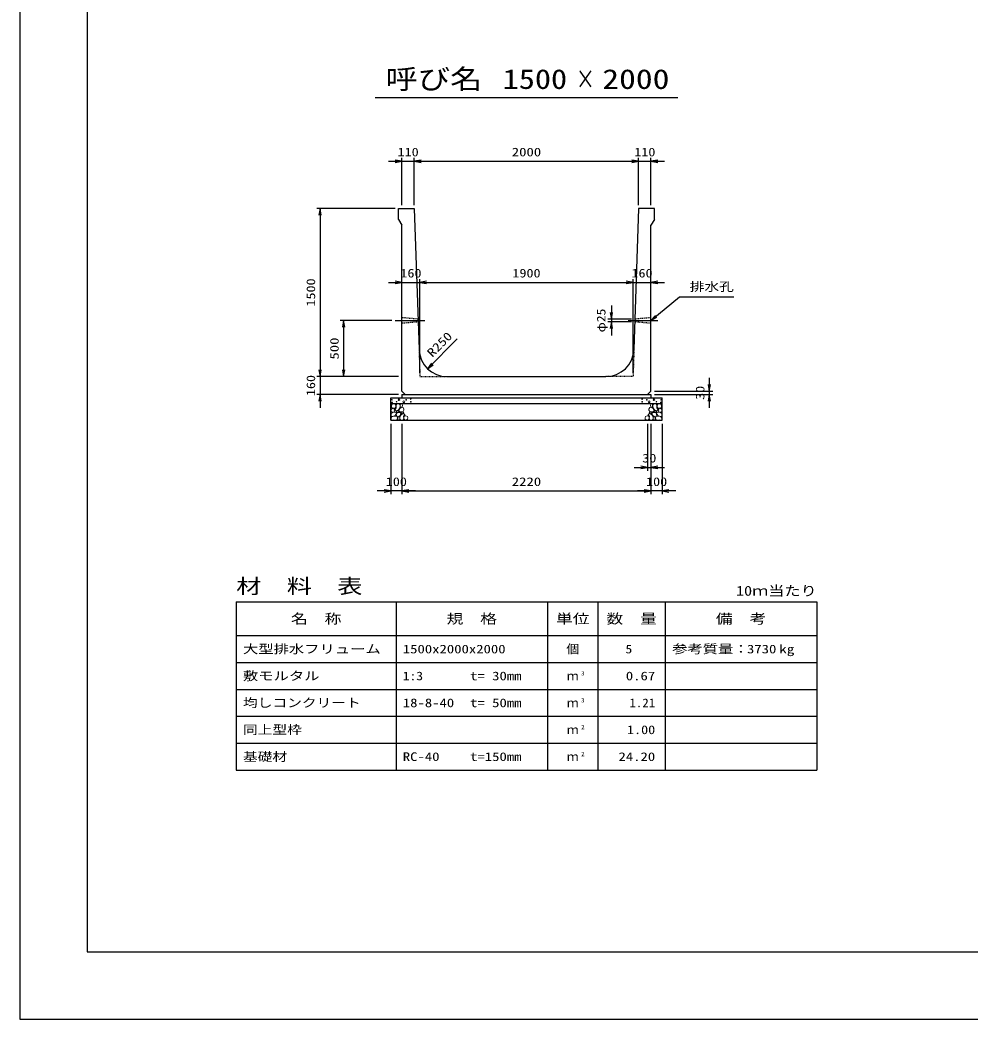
# Model space of a CAD drawing. Units: millimetres at full size. Extents: x 0 to 25230, y 0 to 17820.
# Drawn here: x 0 to 8469, y 0 to 8910 of the extents above; entities that cross this region are included whole.
import ezdxf
from ezdxf.enums import TextEntityAlignment as Align

# ---------------------------------------------------------------- set-up
doc = ezdxf.new("R2010")
doc.units = ezdxf.units.MM
doc.linetypes.add('CHAIN', pattern=[18.5, 12, -1.5, 3.5, -1.5])
doc.linetypes.add('DASHED_SPACED', pattern=[12, 6, -6])
for name, color, linetype, lineweight in [('0_2', 7, 'Continuous', 25), ('D-BMK', 2, 'CHAIN', 25), ('D-DCR-HCHn', 4, 'Continuous', 9), ('D-MTR-FRAM', 7, 'Continuous', 25), ('D-MTR-LINE', 7, 'Continuous', 25), ('D-STR-DIM', 7, 'Continuous', 25), ('D-STR-STRn', 1, 'Continuous', 25), ('D-TTL', 2, 'Continuous', 25), ('D-TTL-TXT', 7, 'Continuous', 25)]:
    doc.layers.add(name, color=color, linetype=linetype, lineweight=lineweight)
doc.layers.add('D-MTR', color=7, linetype='Continuous')
doc.layers.add('D-MTR-TXT', color=7, linetype='Continuous')
doc.styles.add('ＭＳ ゴシック', font='')
doc.styles.get('ＭＳ ゴシック').set_extended_font_data('MS Gothic')

# ---------------------------------------------------------------- blocks, each defined once
blk = doc.blocks.new('open_arrow')
at = {"color": 0, "linetype": 'Continuous', "lineweight": -2}
blk.add_lwpolyline([(7.5, 1.25), (0, 0), (7.5, -1.25)], dxfattribs=at)

msp = doc.modelspace()

# ---------------------------------------------------------------- linework, layer by layer
at = {"layer": '0_2'}
for p, q in [((3315, 6229.663), (2855, 6229.663)), ((2885, 6229.663), (2885, 5729.663)), ((3375, 5729.663), (2855, 5729.663))]:
    msp.add_line(p, q, dxfattribs=at)
at = {"layer": 'D-BMK'}
for p, q in [((3345, 6229.663), (3608.333, 6229.663)), ((5421.667, 6229.663), (5685, 6229.663))]:
    msp.add_line(p, q, dxfattribs=at)
at = {"layer": 'D-DCR-HCHn'}
for points in [[(3310.46, 5440.018), (3305.26, 5424.416), (3312.194, 5414.015), (3329.53, 5412.281), (3341.366, 5417.362), (3336.464, 5429.617), (3339.932, 5436.551), (3332.997, 5443.486), (3322.596, 5446.953)], [(3343.399, 5483.358), (3327.796, 5486.825), (3313.928, 5479.891), (3312.194, 5464.289), (3315.661, 5452.154), (3332.997, 5446.953), (3345.132, 5446.953), (3350.333, 5455.621), (3350.333, 5474.69)], [(3357.267, 5485.092), (3352.067, 5469.49), (3353.8, 5452.154), (3341.665, 5433.084), (3357.267, 5424.416), (3374.603, 5433.084), (3385.005, 5446.953), (3388.472, 5469.49), (3385.005, 5481.625), (3374.603, 5486.825)], [(3386.739, 5443.486), (3378.071, 5422.683), (3385.005, 5414.015), (3405.808, 5414.015), (3414.476, 5417.482), (3423.144, 5429.617), (3423.144, 5440.018), (3414.476, 5453.887), (3404.074, 5455.621)], [(3390.206, 5481.625), (3390.206, 5460.822), (3398.874, 5455.621), (3407.542, 5460.822), (3409.275, 5472.957), (3407.542, 5483.358), (3395.407, 5486.825)], [(5643.261, 5443.486), (5651.929, 5422.683), (5644.995, 5414.015), (5624.192, 5414.015), (5615.524, 5417.482), (5606.856, 5429.617), (5606.856, 5440.018), (5615.524, 5453.887), (5625.926, 5455.621)], [(5639.794, 5481.625), (5639.794, 5460.822), (5631.126, 5455.621), (5622.458, 5460.822), (5620.725, 5472.957), (5622.458, 5483.358), (5634.593, 5486.825)], [(5672.733, 5485.092), (5677.933, 5469.49), (5676.2, 5452.154), (5688.335, 5433.084), (5672.733, 5424.416), (5655.397, 5433.084), (5644.995, 5446.953), (5641.528, 5469.49), (5644.995, 5481.625), (5655.397, 5486.825)], [(5686.601, 5483.358), (5702.204, 5486.825), (5716.072, 5479.891), (5717.806, 5464.289), (5714.339, 5452.154), (5697.003, 5446.953), (5684.868, 5446.953), (5679.667, 5455.621), (5679.667, 5474.69)], [(5719.54, 5440.018), (5724.74, 5424.416), (5717.806, 5414.015), (5700.47, 5412.281), (5688.634, 5417.362), (5693.536, 5429.617), (5690.068, 5436.551), (5697.003, 5443.486), (5707.404, 5446.953)], [(3343.366, 5382.419), (3356.208, 5401.681), (3354.603, 5406.497), (3336.946, 5411.312), (3320.894, 5409.707), (3309.658, 5400.076), (3308.052, 5388.84), (3309.658, 5377.604), (3322.499, 5374.393)], [(3349.787, 5342.29), (3361.023, 5347.105), (3364.234, 5363.157), (3357.813, 5374.393), (3346.577, 5377.604), (3332.13, 5375.999), (3316.078, 5369.578), (3308.052, 5359.947), (3308.052, 5348.711), (3312.868, 5342.29), (3332.13, 5343.895)], [(3360.735, 5424.416), (3352.067, 5417.482), (3355.534, 5412.281), (3367.669, 5412.281), (3372.87, 5414.015), (3376.337, 5420.949), (3371.136, 5426.15)], [(3388.311, 5382.419), (3396.337, 5401.681), (3389.916, 5409.707), (3370.654, 5409.707), (3362.628, 5406.497), (3354.603, 5395.261), (3354.603, 5385.63), (3362.628, 5372.788), (3372.259, 5371.183)], [(3385.101, 5347.105), (3385.101, 5366.367), (3377.075, 5371.183), (3369.049, 5366.367), (3367.444, 5355.131), (3369.049, 5345.5), (3380.285, 5342.29)], [(3415.599, 5343.895), (3420.415, 5358.342), (3418.81, 5374.393), (3430.046, 5392.05), (3415.599, 5400.076), (3399.548, 5392.05), (3389.916, 5379.209), (3386.706, 5358.342), (3389.916, 5347.105), (3399.548, 5342.29)], [(3412.389, 5400.076), (3420.415, 5406.497), (3417.204, 5411.312), (3405.968, 5411.312), (3401.153, 5409.707), (3397.942, 5403.287), (3402.758, 5398.471)], [(3428.441, 5345.5), (3442.887, 5342.29), (3455.729, 5348.711), (3457.334, 5363.157), (3454.124, 5374.393), (3438.072, 5379.209), (3426.836, 5379.209), (3422.02, 5371.183), (3422.02, 5353.526)], [(5601.559, 5345.5), (5587.113, 5342.29), (5574.271, 5348.711), (5572.666, 5363.157), (5575.876, 5374.393), (5591.928, 5379.209), (5603.164, 5379.209), (5607.98, 5371.183), (5607.98, 5353.526)], [(5614.401, 5343.895), (5609.585, 5358.342), (5611.19, 5374.393), (5599.954, 5392.05), (5614.401, 5400.076), (5630.452, 5392.05), (5640.084, 5379.209), (5643.294, 5358.342), (5640.084, 5347.105), (5630.452, 5342.29)], [(5617.611, 5400.076), (5609.585, 5406.497), (5612.796, 5411.312), (5624.032, 5411.312), (5628.847, 5409.707), (5632.058, 5403.287), (5627.242, 5398.471)], [(5641.689, 5382.419), (5633.663, 5401.681), (5640.084, 5409.707), (5659.346, 5409.707), (5667.372, 5406.497), (5675.397, 5395.261), (5675.397, 5385.63), (5667.372, 5372.788), (5657.741, 5371.183)], [(5644.899, 5347.105), (5644.899, 5366.367), (5652.925, 5371.183), (5660.951, 5366.367), (5662.556, 5355.131), (5660.951, 5345.5), (5649.715, 5342.29)], [(5669.265, 5424.416), (5677.933, 5417.482), (5674.466, 5412.281), (5662.331, 5412.281), (5657.13, 5414.015), (5653.663, 5420.949), (5658.864, 5426.15)], [(5680.213, 5342.29), (5668.977, 5347.105), (5665.766, 5363.157), (5672.187, 5374.393), (5683.423, 5377.604), (5697.87, 5375.999), (5713.922, 5369.578), (5721.948, 5359.947), (5721.948, 5348.711), (5717.132, 5342.29), (5697.87, 5343.895)], [(5686.634, 5382.419), (5673.792, 5401.681), (5675.397, 5406.497), (5693.054, 5411.312), (5709.106, 5409.707), (5720.342, 5400.076), (5721.948, 5388.84), (5720.342, 5377.604), (5707.501, 5374.393)]]:
    msp.add_lwpolyline(points, close=True, dxfattribs=at)
for centre, radius in [((3315.727, 5523.618), 3), ((3378.336, 5523.618), 7.5), ((3442.708, 5522.827), 3), ((3483.131, 5529.669), 3), ((5546.869, 5529.669), 3), ((5587.292, 5522.827), 3), ((5651.664, 5523.618), 7.5), ((5714.273, 5523.618), 3), ((3316.869, 5498.573), 3), ((3357.292, 5505.414), 3), ((3421.664, 5504.623), 7.5), ((3484.273, 5504.623), 3), ((5545.727, 5504.623), 3), ((5608.336, 5504.623), 7.5), ((5672.708, 5505.414), 3), ((5713.131, 5498.573), 3)]:
    msp.add_circle(centre, radius, dxfattribs=at)
at = {"layer": 'D-MTR-FRAM'}
for p, q in [((1927.5, 3719.663), (7102.5, 3719.663)), ((1927.5, 3719.663), (1927.5, 2219.663)), ((7102.5, 3719.663), (7102.5, 2219.663)), ((1927.5, 2219.663), (7102.5, 2219.663))]:
    msp.add_line(p, q, dxfattribs=at)
at = {"layer": 'D-MTR-LINE'}
for p, q in [((3352.5, 3719.663), (3352.5, 2219.663)), ((4702.5, 3719.663), (4702.5, 2219.663)), ((5152.5, 3719.663), (5152.5, 2219.663)), ((5752.5, 3719.663), (5752.5, 2219.663)), ((1927.5, 3419.663), (7102.5, 3419.663)), ((1927.5, 3179.663), (7102.5, 3179.663)), ((1927.5, 2939.663), (7102.5, 2939.663)), ((1927.5, 2699.663), (7102.5, 2699.663)), ((1927.5, 2459.663), (7102.5, 2459.663))]:
    msp.add_line(p, q, dxfattribs=at)
at = {"layer": 'D-STR-DIM'}
for p, q in [((3405, 7259.663), (3405, 7679.663)), ((3515, 7259.663), (3515, 7679.663)), ((3515, 7259.663), (3515, 7679.663)), ((5515, 7259.663), (5515, 7679.663)), ((5515, 7259.663), (5515, 7679.663)), ((5625, 7259.663), (5625, 7679.663)), ((3285, 7649.663), (3635, 7649.663)), ((3515, 7649.663), (5515, 7649.663)), ((5395, 7649.663), (5745, 7649.663)), ((3345, 7229.663), (2645, 7229.663)), ((2675, 7229.663), (2675, 5729.663)), ((3565, 5759.663), (3565, 6599.663)), ((3565, 5759.663), (3565, 6599.663)), ((5465, 5759.663), (5465, 6599.663)), ((5465, 5759.663), (5465, 6599.663)), ((3285, 6569.663), (3685, 6569.663)), ((3565, 6569.663), (5465, 6569.663)), ((5345, 6569.663), (5745, 6569.663)), ((5271.667, 6362.163), (5271.667, 6097.163)), ((5452.083, 6242.163), (5241.667, 6242.163)), ((5451.25, 6217.163), (5241.667, 6217.163)), ((3632.998, 5799.965), (3898.163, 6065.131)), ((2675, 5849.663), (2675, 5449.663)), ((3375, 5729.663), (2645, 5729.663)), ((3375, 5729.663), (2645, 5729.663)), ((6145, 5719.663), (6145, 5449.663)), ((3375, 5569.663), (2645, 5569.663)), ((5655, 5599.663), (6175, 5599.663)), ((5655, 5569.663), (6175, 5569.663)), ((3305, 5309.663), (3305, 4679.663)), ((3405, 5309.663), (3405, 4679.663)), ((3405, 5309.663), (3405, 4679.663)), ((5595, 5309.663), (5595, 4889.663)), ((5625, 5309.663), (5625, 4679.663)), ((5625, 5309.663), (5625, 4679.663)), ((5625, 5309.663), (5625, 4889.663)), ((5725, 5309.663), (5725, 4679.663)), ((5475, 4919.663), (5745, 4919.663)), ((3525, 4709.663), (3185, 4709.663)), ((3405, 4709.663), (5625, 4709.663)), ((5845, 4709.663), (5505, 4709.663))]:
    msp.add_line(p, q, dxfattribs=at)
msp.add_lwpolyline([(5625, 6229.663), (5880, 6439.663), (5940, 6439.663), (6364.416, 6439.663)], dxfattribs=at)
at = {"layer": 'D-STR-STRn'}
for p, q in [((3375, 7229.663), (3515, 7229.663)), ((3375, 7129.663), (3375, 7229.663)), ((3515, 7229.663), (3556.944, 5971.334)), ((5515, 7229.663), (5473.056, 5971.334)), ((5655, 7229.663), (5515, 7229.663)), ((5655, 7129.663), (5655, 7229.663)), ((3375, 7129.663), (3405, 7079.663)), ((5655, 7129.663), (5625, 7079.663)), ((3405, 5599.663), (3405, 7079.663)), ((5625, 5599.663), (5625, 7079.663)), ((3806.806, 5729.663), (5223.194, 5729.663)), ((3305, 5339.663), (3305, 5539.663)), ((3305, 5539.663), (5725, 5539.663)), ((3405, 5599.663), (3435, 5569.663)), ((3405, 5569.663), (5625, 5569.663)), ((3405, 5569.663), (3405, 5539.663)), ((5625, 5599.663), (5595, 5569.663)), ((5625, 5569.663), (5625, 5539.663)), ((5725, 5339.663), (5725, 5539.663)), ((3305, 5489.663), (5725, 5489.663)), ((3305, 5339.663), (5725, 5339.663))]:
    msp.add_line(p, q, dxfattribs=at)
at = {"layer": 'D-STR-STRn', "color": 2, "linetype": 'DASHED_SPACED'}
for p, q in [((3547.917, 6242.163), (3405, 6254.663)), ((5625, 6254.663), (5482.083, 6242.163)), ((3548.75, 6217.163), (3405, 6204.663)), ((5625, 6204.663), (5481.25, 6217.163)), ((3556.944, 5971.334), (3565, 5729.663)), ((5473.056, 5971.334), (5465, 5729.663)), ((3565, 5729.663), (3806.806, 5729.663)), ((5465, 5729.663), (5223.194, 5729.663))]:
    msp.add_line(p, q, dxfattribs=at)
at = {"layer": 'D-STR-STRn'}
for centre, start, end in [((3806.806, 5979.663), 181.90915, 270), ((5223.194, 5979.663), 270, 358.09085)]:
    msp.add_arc(centre, 250, start, end, dxfattribs=at)
at = {"layer": 'D-TTL'}
for points in [[(0, 0), (25230, 0), (25230, 17820), (0, 17820)], [(600, 600), (24630, 600), (24630, 17220), (600, 17220)]]:
    msp.add_lwpolyline(points, close=True, dxfattribs=at)
at = {"layer": 'D-TTL-TXT'}
msp.add_line((3165, 8219.663), (5865, 8219.663), dxfattribs=at)

# ---------------------------------------------------------------- block references
at = {"layer": '0_2', "xscale": 8, "yscale": 8}
for p, rotation in [((2885, 6229.663), 270), ((2885, 5729.663), 90)]:
    msp.add_blockref('open_arrow', p, dxfattribs=dict(at, rotation=rotation))
at = {"layer": 'D-STR-DIM', "xscale": 8, "yscale": 8}
for p, rotation in [((3405, 7649.663), 180), ((5515, 7649.663), 180), ((5515, 7649.663), 180), ((2675, 7229.663), 270), ((3405, 6569.663), 180), ((5465, 6569.663), 180), ((5465, 6569.663), 180), ((5271.667, 6242.163), 90), ((5625, 6229.663), 39.5), ((5271.667, 6217.163), 270), ((3632.998, 5799.965), 45), ((2675, 5729.663), 90), ((2675, 5729.663), 90), ((6145, 5599.663), 90), ((2675, 5569.663), 270), ((6145, 5569.663), 270), ((5595, 4919.663), 180), ((3305, 4709.663), 180), ((5625, 4709.663), 180), ((5625, 4709.663), 180)]:
    msp.add_blockref('open_arrow', p, dxfattribs=dict(at, rotation=rotation))
for p in [(3515, 7649.663), (3515, 7649.663), (5625, 7649.663), (3565, 6569.663), (3565, 6569.663), (5625, 6569.663), (5625, 4919.663), (3405, 4709.663), (3405, 4709.663), (5725, 4709.663)]:
    msp.add_blockref('open_arrow', p, dxfattribs=at)

# ---------------------------------------------------------------- texts
at = {"layer": '0_2', "style": 'ＭＳ ゴシック', "width": 1.25}
msp.add_text('500', height=76.98, rotation=90, dxfattribs=at).set_placement((2802.5, 5979.663), align=Align.MIDDLE_CENTER)
at = {"layer": 'D-MTR', "style": 'ＭＳ ゴシック', "width": 1.25}
msp.add_text('材\u3000料\u3000表', height=132, dxfattribs=at).set_placement((1927.5, 3755.663), align=Align.BOTTOM_LEFT)
at = {"layer": 'D-MTR', "style": 'ＭＳ ゴシック', "width": 1.2}
msp.add_text('10ｍ当たり', height=87.98, dxfattribs=at).set_placement((7102.5, 3748.663), align=Align.BOTTOM_RIGHT)
at = {"layer": 'D-MTR-TXT', "style": 'ＭＳ ゴシック'}
for s, height, width, p in [('名\u3000称', 87.98, 1.25, (2640, 3569.663)), ('規\u3000格', 87.98, 1.25, (4027.5, 3569.663)), ('単位', 87.98, 1.25, (4927.5, 3569.663)), ('数\u3000量', 87.98, 1.25, (5452.5, 3569.663)), ('備\u3000考', 87.98, 1.25, (6427.5, 3569.663)), ('個', 76.98, 1.1, (4927.5, 3299.663))]:
    msp.add_text(s, height=height, dxfattribs=dict(at, width=width)).set_placement(p, align=Align.MIDDLE_CENTER)
for s, width, p in [('大型排水フリューム', 1.3, (1987.5, 3299.663)), ('1500x2000x2000', 1.25, (3412.5, 3299.663)), ('参考質量：    kg', 1.3, (5812.5, 3299.663)), ('敷モルタル', 1.3, (1987.5, 3059.663)), ('1:3', 1.15, (3412.5, 3059.663)), ('t= 30mm', 1.25, (4012.5, 3059.663)), ('均しコンクリート', 1.25, (1987.5, 2819.663)), ('18-8-40', 1.25, (3412.5, 2819.663)), ('t= 50mm', 1.25, (4012.5, 2819.663)), ('同上型枠', 1.25, (1987.5, 2579.663)), ('基礎材', 1.25, (1987.5, 2339.663)), ('RC-40', 1.25, (3412.5, 2339.663)), ('t=150mm', 1.25, (4012.5, 2339.663))]:
    msp.add_text(s, height=76.98, dxfattribs=dict(at, width=width)).set_placement(p, align=Align.MIDDLE_LEFT)
for s, width, p in [('5', 1.15, (5457.83, 3299.663)), ('3730', 1.25, (6742.5, 3299.663)), ('0.67', 1.25, (5662.5, 3059.663)), ('1.21', 1.1, (5662.5, 2819.663)), ('1.00', 1.2, (5662.5, 2579.663)), ('24.20', 1.25, (5662.5, 2339.663))]:
    msp.add_text(s, height=76.98, dxfattribs=dict(at, width=width)).set_placement(p, align=Align.MIDDLE_RIGHT)
for p in [(4927.5, 3059.663), (4927.5, 2819.663), (4927.5, 2579.663), (4927.5, 2339.663)]:
    msp.add_text('ｍ', height=76.98, dxfattribs=at).set_placement(p, align=Align.MIDDLE_CENTER)
at = {"layer": 'D-MTR-TXT', "style": 'ＭＳ ゴシック', "width": 1.15}
for s, p in [('3', (5002.5, 3052.663)), ('3', (5002.5, 2812.663)), ('2', (5002.5, 2572.663)), ('2', (5002.5, 2332.663))]:
    msp.add_text(s, height=38.49, dxfattribs=at).set_placement(p, align=Align.BOTTOM_LEFT)
at = {"layer": 'D-STR-DIM', "style": 'ＭＳ ゴシック'}
for s, width, p in [('110', 1.2, (3460, 7732.163)), ('2000', 1.25, (4515, 7732.163)), ('110', 1.2, (5570, 7732.163)), ('160', 1.2, (3485, 6652.163)), ('1900', 1.2, (4515, 6652.163)), ('160', 1.2, (5545, 6652.163)), ('30', 1.2, (5610, 5002.163)), ('100', 1.2, (3355, 4792.163)), ('2220', 1.25, (4515, 4792.163)), ('100', 1.2, (5675, 4792.163))]:
    msp.add_text(s, height=76.98, dxfattribs=dict(at, width=width)).set_placement(p, align=Align.MIDDLE_CENTER)
for s, width, p in [('1500', 1.2, (2592.5, 6479.663)), ('φ25', 1.15, (5180.639, 6229.663)), ('160', 1.2, (2592.5, 5649.663)), ('30', 1.2, (6062.5, 5584.663))]:
    msp.add_text(s, height=76.98, rotation=90, dxfattribs=dict(at, width=width)).set_placement(p, align=Align.MIDDLE_CENTER)
at = {"layer": 'D-STR-DIM', "style": 'ＭＳ ゴシック', "width": 1.25}
msp.add_text('排水孔', height=76.98, dxfattribs=at).set_placement((5970, 6469.663), align=Align.BOTTOM_LEFT)
msp.add_text('R250', height=76.98, rotation=45, dxfattribs=at).set_placement((3691.408, 5881.003), align=Align.BOTTOM_LEFT)
at = {"layer": 'D-TTL-TXT', "style": 'ＭＳ ゴシック'}
for s, width, p in [('呼び名', 1.2, (3690, 8242.163)), ('1500', 1.2, (4590, 8242.163)), ('2000', 1.25, (5490, 8242.163)), ('×', 0.7, (5040, 8242.163))]:
    msp.add_text(s, height=176, dxfattribs=dict(at, width=width)).set_placement(p, align=Align.BOTTOM_CENTER)

doc.saveas('drawing.dxf')
